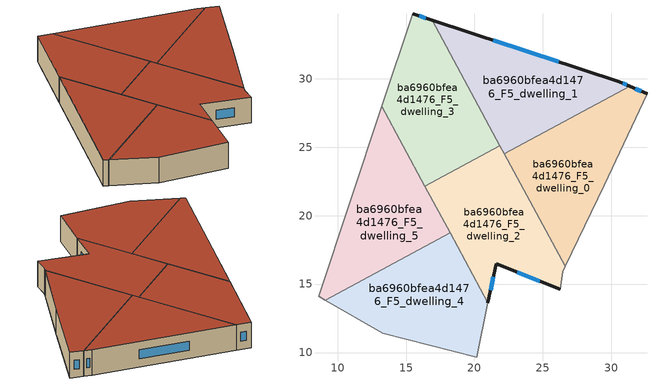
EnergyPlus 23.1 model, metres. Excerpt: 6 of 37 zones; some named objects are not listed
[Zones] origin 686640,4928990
ba6960bfea4d1476_F5_dwelling_0
 floor to ba6960bfea4d1476_F4_dwelling_0 (EU_floor_Construction): 32.6,28.92 29.47,22.23 26.62,16.29 22.19,24.51 31.36,29.46 z15
 wall outside (EU_wall_Construction): 32.6,28.92 31.36,29.46 z15:18
 wall to ba6960bfea4d1476_F5_dwelling_1 (EU_wall_Construction): 31.36,29.46 22.19,24.51 z15:18
 wall adiabatic (EU_wall_Construction): 26.62,16.29 29.47,22.23 32.6,28.92 z15:18
 wall to ba6960bfea4d1476_F5_dwelling_2 (EU_wall_Construction): 22.19,24.51 26.62,16.29 z15:18
 window (EU_Window_Construction): 32.2,29.09 31.76,29.28 z15.98:17.02
 roof outside (EU_roof_Construction): 26.62,16.29 29.47,22.23 32.6,28.92 31.36,29.46 22.19,24.51 z18
ba6960bfea4d1476_F5_dwelling_1
 floor to ba6960bfea4d1476_F4_dwelling_1 (EU_floor_Construction): 30.59,29.79 31.36,29.46 22.19,24.51 16.92,34.28 z15
 wall outside (EU_wall_Construction): 31.36,29.46 30.59,29.79 16.92,34.28 z15:18
 wall to ba6960bfea4d1476_F5_dwelling_3 (EU_wall_Construction): 16.92,34.28 21.86,25.12 z15:18
 wall to ba6960bfea4d1476_F5_dwelling_2 (EU_wall_Construction): 21.86,25.12 22.19,24.51 z15:18
 window (EU_Window_Construction): 26.15,31.25 21.36,32.82 / 31.11,29.57 30.84,29.69 z15.98:17.02
 roof outside (EU_roof_Construction): 31.36,29.46 30.59,29.79 16.92,34.28 22.19,24.51 z18
ba6960bfea4d1476_F5_dwelling_2
 floor to ba6960bfea4d1476_F4_dwelling_2 (EU_floor_Construction): 21.86,25.12 26.62,16.29 26.44,15.92 26.28,14.62 21.57,16.47 20.98,13.63 16.38,22.16 z15
 wall outside (EU_wall_Construction): 20.98,13.63 21.57,16.47 26.28,14.62 z15:18
 wall to ba6960bfea4d1476_F5_dwelling_3 (EU_wall_Construction): 21.86,25.12 16.38,22.16 z15:18
 wall adiabatic (EU_wall_Construction): 26.28,14.62 26.44,15.92 26.62,16.29 z15:18
 wall to ba6960bfea4d1476_F5_dwelling_4 (EU_wall_Construction): 18.21,18.75 20.98,13.63 z15:18
 wall to ba6960bfea4d1476_F5_dwelling_5 (EU_wall_Construction): 16.38,22.16 18.21,18.75 z15:18
 window (EU_Window_Construction): 23.11,15.86 24.75,15.22 / 21.17,14.55 21.38,15.54 z15.98:17.02
 roof outside (EU_roof_Construction): 26.28,14.62 26.44,15.92 26.62,16.29 21.86,25.12 16.38,22.16 20.98,13.63 21.57,16.47 z18
ba6960bfea4d1476_F5_dwelling_3
 floor to ba6960bfea4d1476_F4_dwelling_3 (EU_floor_Construction): 16.92,34.28 21.86,25.12 16.38,22.16 13.23,27.99 15.48,34.75 z15
 wall outside (EU_wall_Construction): 16.92,34.28 15.48,34.75 z15:18
 wall adiabatic (EU_wall_Construction): 15.48,34.75 13.23,27.99 z15:18
 wall to ba6960bfea4d1476_F5_dwelling_5 (EU_wall_Construction): 13.23,27.99 16.38,22.16 z15:18
 window (EU_Window_Construction): 16.45,34.43 15.95,34.59 z15.98:17.02
 roof outside (EU_roof_Construction): 21.86,25.12 16.92,34.28 15.48,34.75 13.23,27.99 16.38,22.16 z18
ba6960bfea4d1476_F5_dwelling_4
 floor to ba6960bfea4d1476_F4_dwelling_4 (EU_floor_Construction): 18.21,18.75 20.98,13.63 20.15,9.66 13.31,11.42 9.09,13.83 z15
 wall adiabatic (EU_wall_Construction): 9.09,13.83 13.31,11.42 20.15,9.66 20.98,13.63 z15:18
 wall to ba6960bfea4d1476_F5_dwelling_5 (EU_wall_Construction): 18.21,18.75 9.09,13.83 z15:18
 roof outside (EU_roof_Construction): 20.15,9.66 20.98,13.63 18.21,18.75 9.09,13.83 13.31,11.42 z18
ba6960bfea4d1476_F5_dwelling_5
 floor to ba6960bfea4d1476_F4_dwelling_5 (EU_floor_Construction): 13.23,27.99 18.21,18.75 9.09,13.83 8.6,14.11 z15
 wall adiabatic (EU_wall_Construction): 13.23,27.99 8.6,14.11 9.09,13.83 z15:18
 roof outside (EU_roof_Construction): 18.21,18.75 13.23,27.99 8.6,14.11 9.09,13.83 z18
[Building]
EU S2 Campaign: North Axis=0; Terrain=City; Solar Distribution=FullExterior
[Site:Location]
Bologna: Latitude=44.5; Longitude=11.25; Time Zone=1; Elevation=37
[SizingPeriod:WeatherFileDays]
AnnualSizingPeriod: Begin Month=1; Begin Day of Month=1; End Month=12; End Day of Month=31; Day of Week for Start Day=Monday; Use Weather File Daylight Saving Period=No; Use Weather File Rain and Snow Indicators=No
[MATERIAL]
EU_InternalMass_Material: Roughness=MediumRough; Thickness=0.1; Conductivity=1; Density=1800; Specific Heat=900; Thermal Absorptance=0.9; Solar Absorptance=0.7; Visible Absorptance=0.7
[MATERIAL:NOMASS] Roughness=MediumRough; Thermal Absorptance=0.9; Solar Absorptance=0.7; Visible Absorptance=0.7
Name | Thermal Resistance
EU_wall_NoMass | 0.905828
EU_roof_NoMass | 0.37593
EU_floor_NoMass | 0.67114
[WINDOWMATERIAL:SIMPLEGLAZINGSYSTEM]
EU_Window_SimpleGlazing: UFactor=4.52486; Solar Heat Gain Coefficient=0.85; Visible Transmittance=0.85
[CONSTRUCTION]
EU_wall_Construction: EU_wall_NoMass
EU_roof_Construction: EU_roof_NoMass
EU_floor_Construction: EU_floor_NoMass
EU_Window_Construction: EU_Window_SimpleGlazing
EU_InternalMass_Construction: EU_InternalMass_Material
[ZONE] Type=1; Multiplier=1; Ceiling Height=autocalculate; Floor Area=autocalculate; Part of Total Floor Area=Yes
Name | Volume
ba6960bfea4d1476_F5_dwelling_0; ba6960bfea4d1476_F5_dwelling_2 | 175.239
ba6960bfea4d1476_F5_dwelling_1 | 175.23
ba6960bfea4d1476_F5_dwelling_3 | 175.232
ba6960bfea4d1476_F5_dwelling_4 | 175.229
ba6960bfea4d1476_F5_dwelling_5 | 175.222
[INTERNALMASS] Construction=EU_InternalMass_Construction
Name | Zone or ZoneList | Surface Area
ba6960bfea4d1476_F5_dwelling_0_EU_InternalMass | ba6960bfea4d1476_F5_dwelling_0 | 58.4129
ba6960bfea4d1476_F5_dwelling_1_EU_InternalMass | ba6960bfea4d1476_F5_dwelling_1 | 58.4097
ba6960bfea4d1476_F5_dwelling_2_EU_InternalMass | ba6960bfea4d1476_F5_dwelling_2 | 58.4126
ba6960bfea4d1476_F5_dwelling_3_EU_InternalMass | ba6960bfea4d1476_F5_dwelling_3 | 58.4105
ba6960bfea4d1476_F5_dwelling_4_EU_InternalMass | ba6960bfea4d1476_F5_dwelling_4 | 58.4096
ba6960bfea4d1476_F5_dwelling_5_EU_InternalMass | ba6960bfea4d1476_F5_dwelling_5 | 58.407
[OTHEREQUIPMENT] Fuel Type=Electricity; Design Level Calculation Method=Watts/Area; Power per Zone Floor Area=1; Fraction Latent=0; Fraction Radiant=0; Fraction Lost=0; Carbon Dioxide Generation Rate=0; EndUse Subcategory=EU_Step8_InternalGains
Name | Zone or ZoneList or Space or SpaceList | Schedule
EU_Step8_InternalGain_ba6960bfea4d1476_F5_dwelling_0_f000 | ba6960bfea4d1476_F5_dwelling_0 | EU_Step8_GainSchedule_ba6960bfea4d1476_F5_dwelling_0_f000
EU_Step8_InternalGain_ba6960bfea4d1476_F5_dwelling_1_f000 | ba6960bfea4d1476_F5_dwelling_1 | EU_Step8_GainSchedule_ba6960bfea4d1476_F5_dwelling_1_f000
EU_Step8_InternalGain_ba6960bfea4d1476_F5_dwelling_2_f000 | ba6960bfea4d1476_F5_dwelling_2 | EU_Step8_GainSchedule_ba6960bfea4d1476_F5_dwelling_2_f000
EU_Step8_InternalGain_ba6960bfea4d1476_F5_dwelling_3_f000 | ba6960bfea4d1476_F5_dwelling_3 | EU_Step8_GainSchedule_ba6960bfea4d1476_F5_dwelling_3_f000
EU_Step8_InternalGain_ba6960bfea4d1476_F5_dwelling_4_f000 | ba6960bfea4d1476_F5_dwelling_4 | EU_Step8_GainSchedule_ba6960bfea4d1476_F5_dwelling_4_f000
EU_Step8_InternalGain_ba6960bfea4d1476_F5_dwelling_5_f000 | ba6960bfea4d1476_F5_dwelling_5 | EU_Step8_GainSchedule_ba6960bfea4d1476_F5_dwelling_5_f000
[ZONEVENTILATION:DESIGNFLOWRATE] Schedule=EU_AlwaysOn; Design Flow Rate Calculation Method=AirChanges/Hour; Air Changes per Hour=0.73129; Ventilation Type=Natural; Fan Pressure Rise=0; Fan Total Efficiency=1; Constant Term Coefficient=1; Temperature Term Coefficient=0; Velocity Term Coefficient=0; Velocity Squared Term Coefficient=0; Minimum Indoor Temperature=-100; Maximum Indoor Temperature=100; Delta Temperature=-100; Minimum Outdoor Temperature=-100; Maximum Outdoor Temperature=100; Maximum Wind Speed=40
Name | Zone or ZoneList or Space or SpaceList
EU_ConstantAir_ba6960bfea4d1476_F5_dwelling_0 | ba6960bfea4d1476_F5_dwelling_0
EU_ConstantAir_ba6960bfea4d1476_F5_dwelling_1 | ba6960bfea4d1476_F5_dwelling_1
EU_ConstantAir_ba6960bfea4d1476_F5_dwelling_2 | ba6960bfea4d1476_F5_dwelling_2
EU_ConstantAir_ba6960bfea4d1476_F5_dwelling_3 | ba6960bfea4d1476_F5_dwelling_3
EU_ConstantAir_ba6960bfea4d1476_F5_dwelling_4 | ba6960bfea4d1476_F5_dwelling_4
EU_ConstantAir_ba6960bfea4d1476_F5_dwelling_5 | ba6960bfea4d1476_F5_dwelling_5
[HVACTEMPLATE:ZONE:IDEALLOADSAIRSYSTEM] System Availability Schedule=EU_AlwaysOn; Maximum Heating Supply Air Temperature=50; Minimum Cooling Supply Air Temperature=13; Maximum Heating Supply Air Humidity Ratio=0.0156; Minimum Cooling Supply Air Humidity Ratio=0.0077; Heating Limit=NoLimit; Cooling Limit=NoLimit; Heating Availability Schedule=EU_AlwaysOn; Cooling Availability Schedule=EU_CoolingOff; Dehumidification Control Type=ConstantSensibleHeatRatio; Cooling Sensible Heat Ratio=0.7; Dehumidification Setpoint=60; Humidification Control Type=None; Humidification Setpoint=30; Outdoor Air Method=None; Outdoor Air Flow Rate per Person=0.00944; Outdoor Air Flow Rate per Zone Floor Area=0; Outdoor Air Flow Rate per Zone=0; Demand Controlled Ventilation Type=None; Outdoor Air Economizer Type=NoEconomizer; Heat Recovery Type=None; Sensible Heat Recovery Effectiveness=0.7; Latent Heat Recovery Effectiveness=0.65
Name | Template Thermostat
ba6960bfea4d1476_F5_dwelling_0 | EU_HeatOnly_ba6960bfea4d1476_F5_dwelling_0
ba6960bfea4d1476_F5_dwelling_1 | EU_HeatOnly_ba6960bfea4d1476_F5_dwelling_1
ba6960bfea4d1476_F5_dwelling_2 | EU_HeatOnly_ba6960bfea4d1476_F5_dwelling_2
ba6960bfea4d1476_F5_dwelling_3 | EU_HeatOnly_ba6960bfea4d1476_F5_dwelling_3
ba6960bfea4d1476_F5_dwelling_4 | EU_HeatOnly_ba6960bfea4d1476_F5_dwelling_4
ba6960bfea4d1476_F5_dwelling_5 | EU_HeatOnly_ba6960bfea4d1476_F5_dwelling_5
[SIZING:ZONE] Zone Cooling Design Supply Air Temperature Input Method=SupplyAirTemperature; Zone Cooling Design Supply Air Temperature=13; Zone Heating Design Supply Air Temperature Input Method=SupplyAirTemperature; Zone Heating Design Supply Air Temperature=50; Zone Cooling Design Supply Air Humidity Ratio=0.008; Zone Heating Design Supply Air Humidity Ratio=0.008; Cooling Design Air Flow Method=DesignDay; Cooling Design Air Flow Rate=0; Cooling Minimum Air Flow per Zone Floor Area=0.000762; Cooling Minimum Air Flow=0; Cooling Minimum Air Flow Fraction=0.2; Heating Design Air Flow Method=DesignDay; Heating Design Air Flow Rate=0; Heating Maximum Air Flow per Zone Floor Area=0.002032; Heating Maximum Air Flow=0.141576; Heating Maximum Air Flow Fraction=0.3; Account for Dedicated Outdoor Air System=No; Dedicated Outdoor Air System Control Strategy=NeutralSupplyAir; Dedicated Outdoor Air Low Setpoint Temperature for Design=autosize; Dedicated Outdoor Air High Setpoint Temperature for Design=autosize; Zone Load Sizing Method=Sensible Load Only No Latent Load; Zone Latent Cooling Design Supply Air Humidity Ratio Input Method=HumidityRatioDifference; Zone Cooling Design Supply Air Humidity Ratio Difference=0.005; Zone Latent Heating Design Supply Air Humidity Ratio Input Method=HumidityRatioDifference; Zone Humidification Design Supply Air Humidity Ratio Difference=0.005
ba6960bfea4d1476_F5_dwelling_0; ba6960bfea4d1476_F5_dwelling_1; ba6960bfea4d1476_F5_dwelling_2; ba6960bfea4d1476_F5_dwelling_3; ba6960bfea4d1476_F5_dwelling_4; ba6960bfea4d1476_F5_dwelling_5
[SCHEDULE:CONSTANT]
Name | Hourly Value
EU_AlwaysOn | 1
EU_CoolingOff | 0
[SCHEDULE:FILE] Column Number=1; Rows to Skip at Top=0; Number of Hours of Data=8760; Column Separator=Comma; Interpolate to Timestep=No; Minutes per Item=60; Adjust Schedule for Daylight Savings=Yes
Name | File
EU_Step8_GainSchedule_ba6960bfea4d1476_F5_dwelling_0_f000 | ../../schedules/ba6960bfea4d1476/ba6960bfea4d1476_F5_dwelling_0_f000_gain.csv
EU_Step8_GainSchedule_ba6960bfea4d1476_F5_dwelling_1_f000 | ../../schedules/ba6960bfea4d1476/ba6960bfea4d1476_F5_dwelling_1_f000_gain.csv
EU_Step8_GainSchedule_ba6960bfea4d1476_F5_dwelling_2_f000 | ../../schedules/ba6960bfea4d1476/ba6960bfea4d1476_F5_dwelling_2_f000_gain.csv
EU_Step8_GainSchedule_ba6960bfea4d1476_F5_dwelling_3_f000 | ../../schedules/ba6960bfea4d1476/ba6960bfea4d1476_F5_dwelling_3_f000_gain.csv
EU_Step8_GainSchedule_ba6960bfea4d1476_F5_dwelling_4_f000 | ../../schedules/ba6960bfea4d1476/ba6960bfea4d1476_F5_dwelling_4_f000_gain.csv
EU_Step8_GainSchedule_ba6960bfea4d1476_F5_dwelling_5_f000 | ../../schedules/ba6960bfea4d1476/ba6960bfea4d1476_F5_dwelling_5_f000_gain.csv
